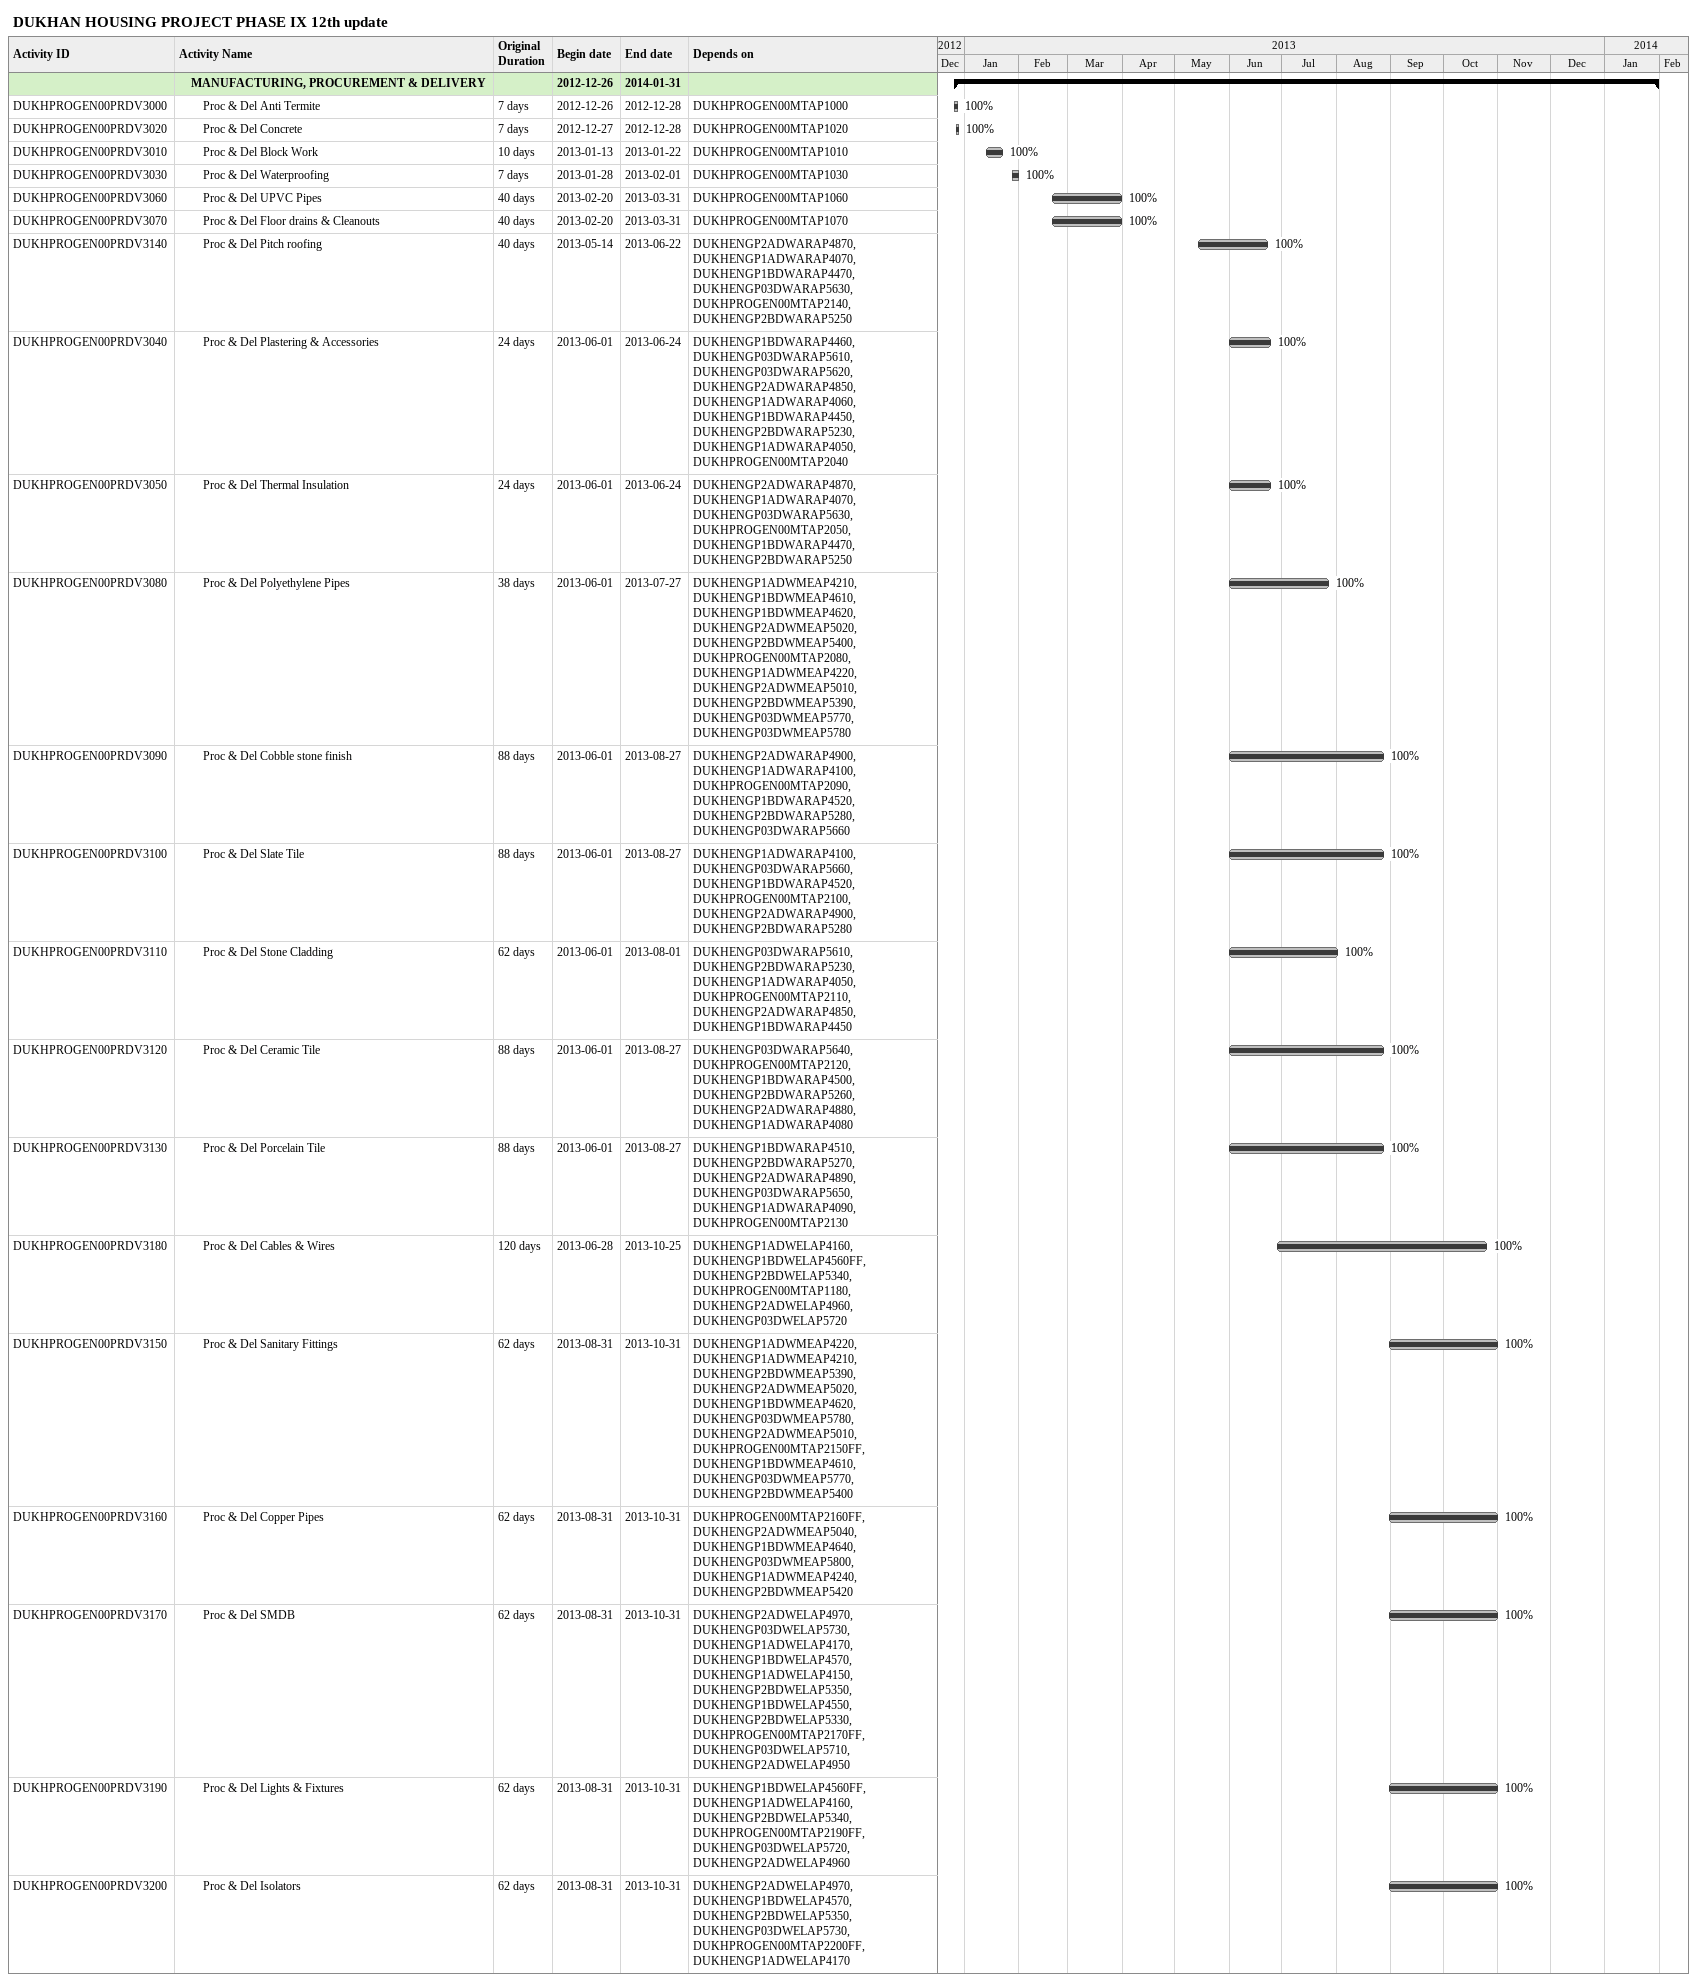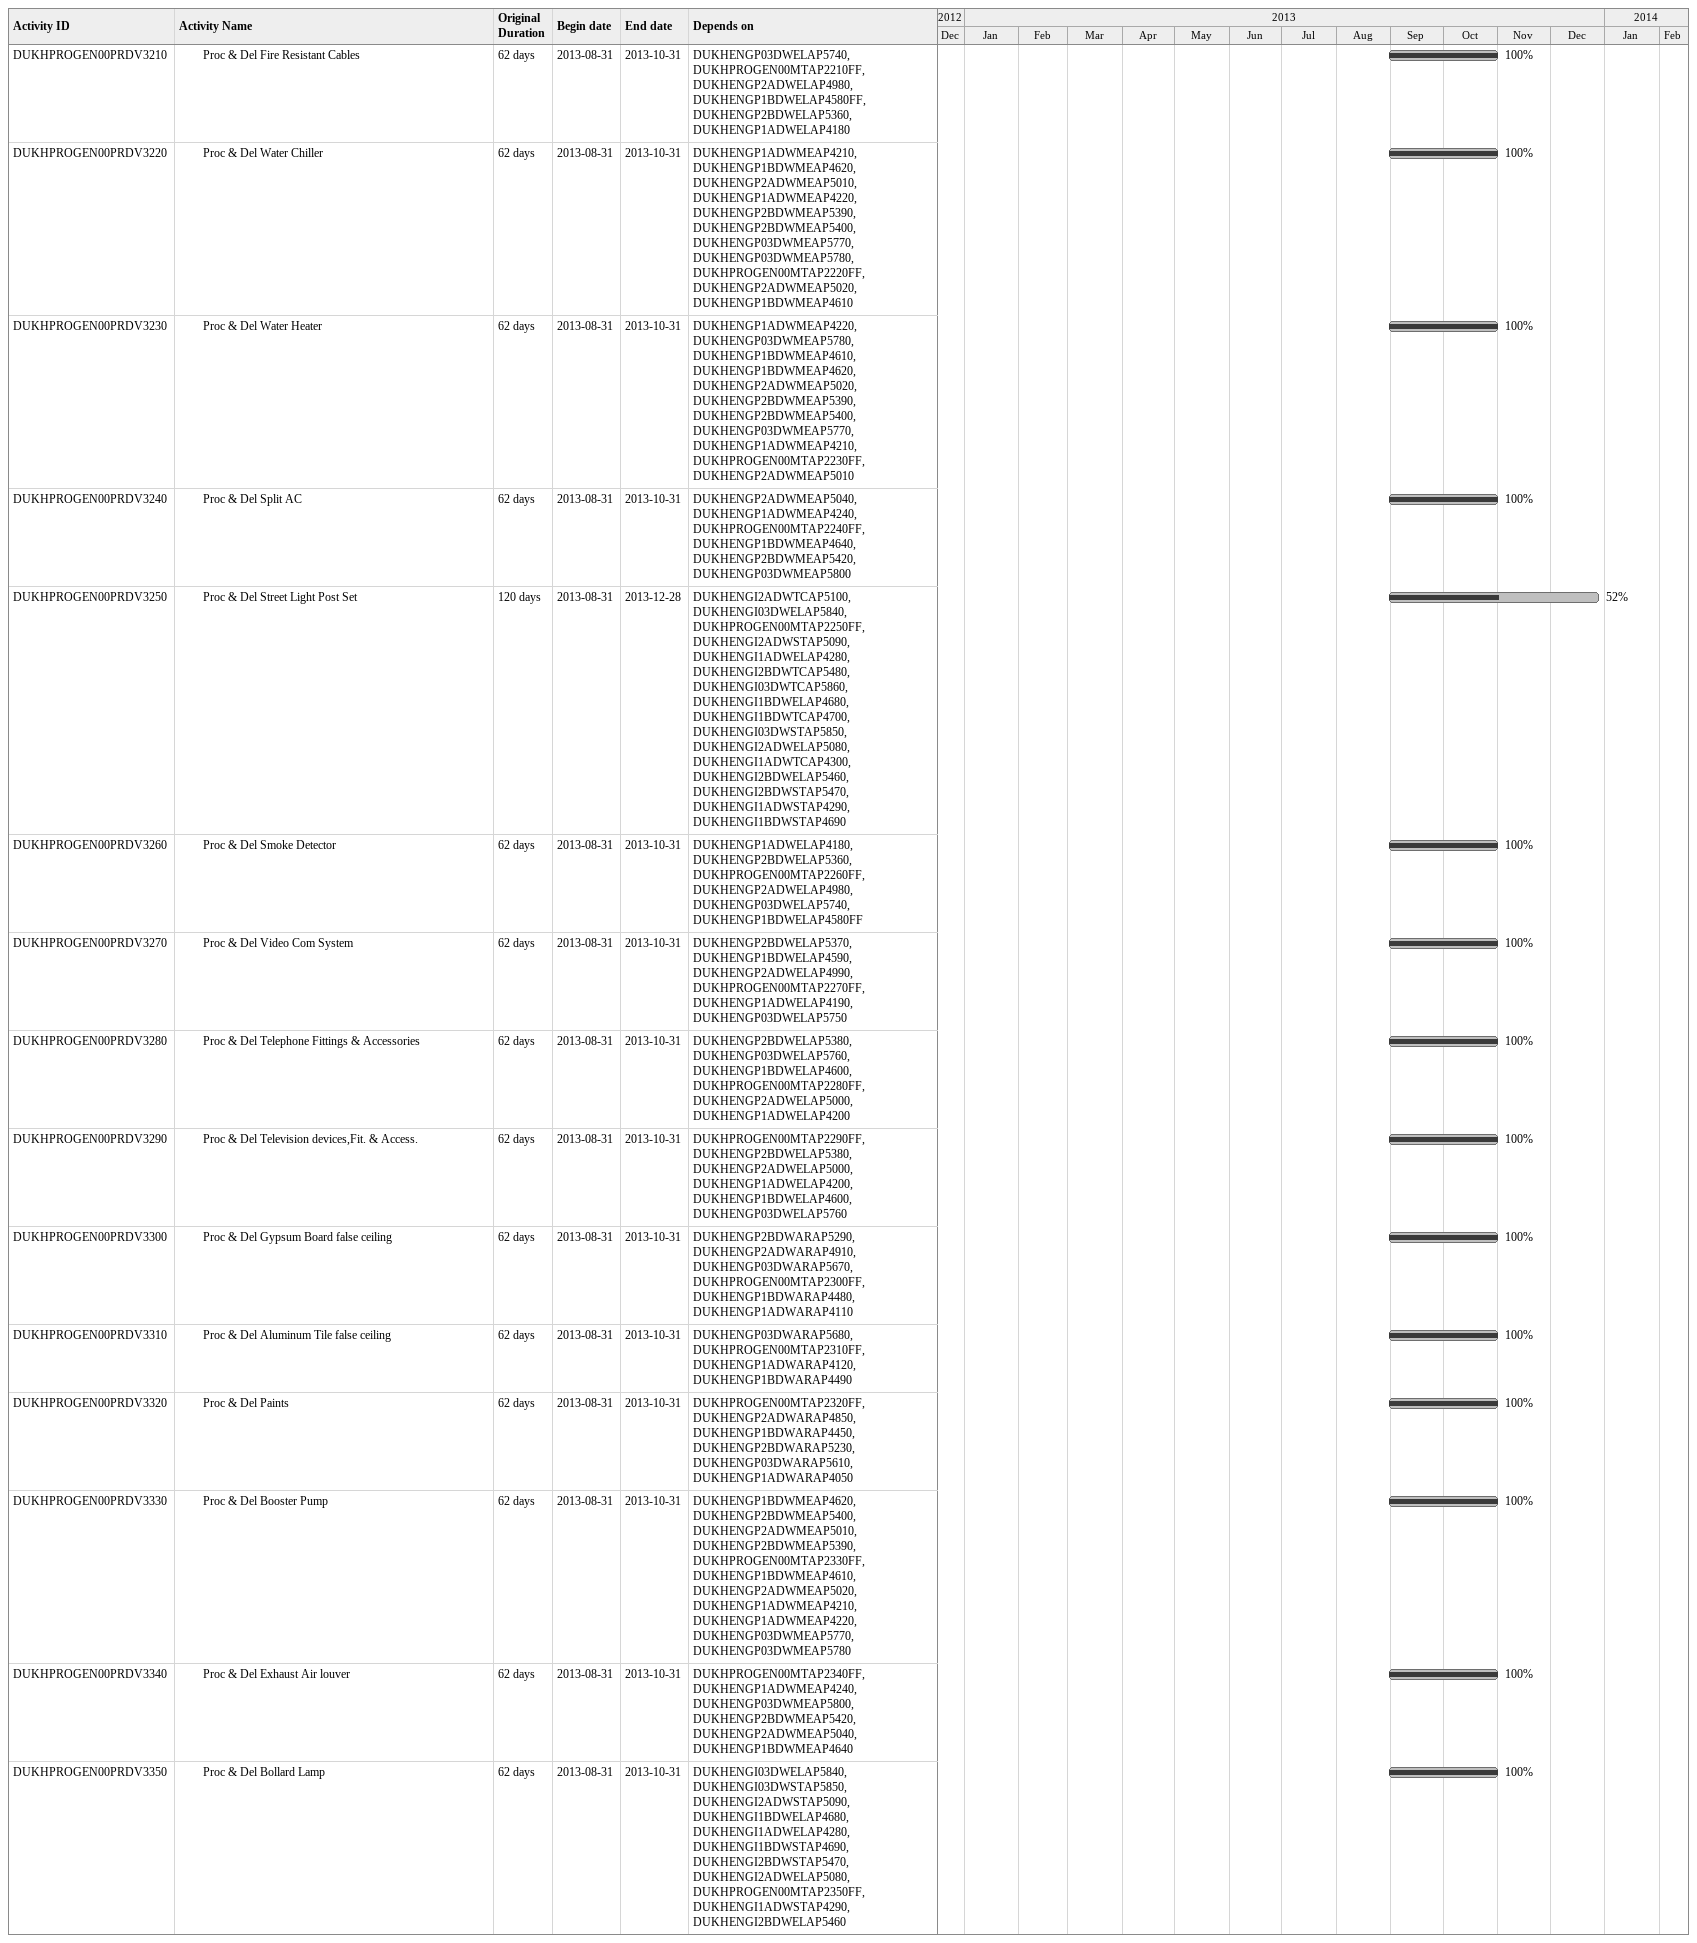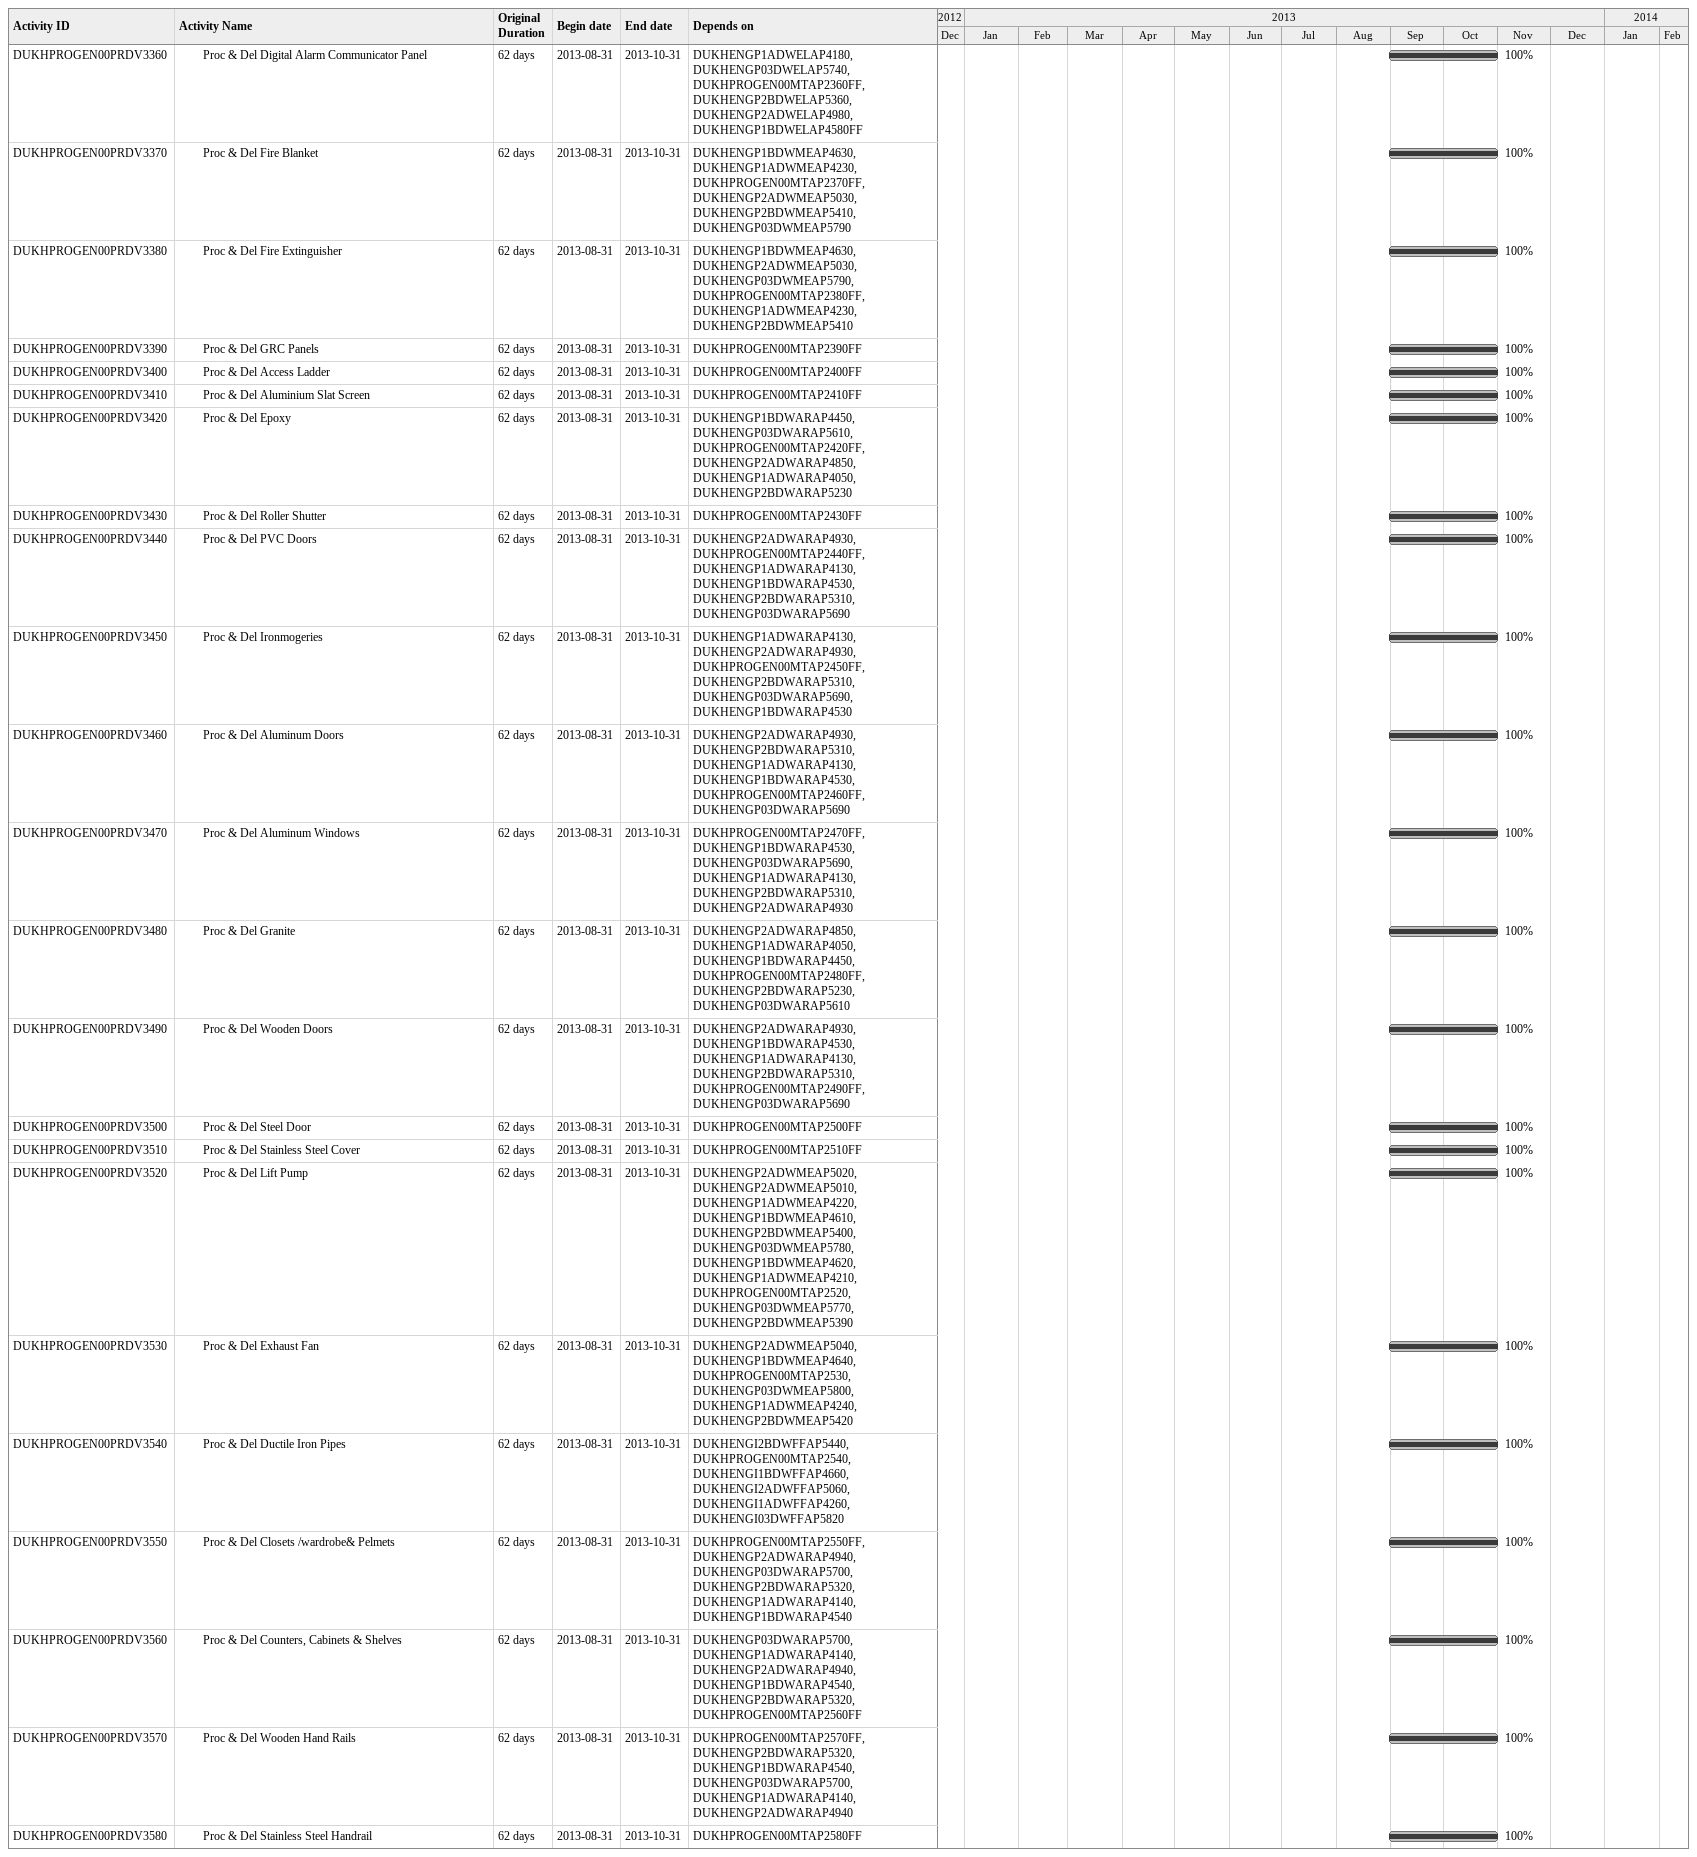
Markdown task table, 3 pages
DUKHAN HOUSING PROJECT PHASE IX 12th update

| ID | Level | Task | Original duration | Start | Finish | Predecessors | % complete |
|---|---|---|---|---|---|---|---|
|  | 2 | **MANUFACTURING, PROCUREMENT & DELIVERY** |  | 2012-12-26 | 2014-01-31 |  |  |
| DUKHPROGEN00PRDV3000 | 3 | Proc & Del Anti Termite | 7d | 2012-12-26 | 2012-12-28 | DUKHPROGEN00MTAP1000 | 100 |
| DUKHPROGEN00PRDV3020 | 3 | Proc & Del Concrete | 7d | 2012-12-27 | 2012-12-28 | DUKHPROGEN00MTAP1020 | 100 |
| DUKHPROGEN00PRDV3010 | 3 | Proc & Del Block Work | 10d | 2013-01-13 | 2013-01-22 | DUKHPROGEN00MTAP1010 | 100 |
| DUKHPROGEN00PRDV3030 | 3 | Proc & Del Waterproofing | 7d | 2013-01-28 | 2013-02-01 | DUKHPROGEN00MTAP1030 | 100 |
| DUKHPROGEN00PRDV3060 | 3 | Proc & Del UPVC Pipes | 40d | 2013-02-20 | 2013-03-31 | DUKHPROGEN00MTAP1060 | 100 |
| DUKHPROGEN00PRDV3070 | 3 | Proc & Del Floor drains & Cleanouts | 40d | 2013-02-20 | 2013-03-31 | DUKHPROGEN00MTAP1070 | 100 |
| DUKHPROGEN00PRDV3140 | 3 | Proc & Del Pitch roofing | 40d | 2013-05-14 | 2013-06-22 | DUKHENGP2ADWARAP4870, DUKHENGP1ADWARAP4070, DUKHENGP1BDWARAP4470, DUKHENGP03DWARAP5630, DUKHPROGEN00MTAP2140, DUKHENGP2BDWARAP5250 | 100 |
| DUKHPROGEN00PRDV3040 | 3 | Proc & Del Plastering & Accessories | 24d | 2013-06-01 | 2013-06-24 | DUKHENGP1BDWARAP4460, DUKHENGP03DWARAP5610, DUKHENGP03DWARAP5620, DUKHENGP2ADWARAP4850, DUKHENGP1ADWARAP4060, DUKHENGP1BDWARAP4450, DUKHENGP2BDWARAP5230, DUKHENGP1ADWARAP4050, DUKHPROGEN00MTAP2040 | 100 |
| DUKHPROGEN00PRDV3050 | 3 | Proc & Del Thermal Insulation | 24d | 2013-06-01 | 2013-06-24 | DUKHENGP2ADWARAP4870, DUKHENGP1ADWARAP4070, DUKHENGP03DWARAP5630, DUKHPROGEN00MTAP2050, DUKHENGP1BDWARAP4470, DUKHENGP2BDWARAP5250 | 100 |
| DUKHPROGEN00PRDV3080 | 3 | Proc & Del Polyethylene Pipes | 38d | 2013-06-01 | 2013-07-27 | DUKHENGP1ADWMEAP4210, DUKHENGP1BDWMEAP4610, DUKHENGP1BDWMEAP4620, DUKHENGP2ADWMEAP5020, DUKHENGP2BDWMEAP5400, DUKHPROGEN00MTAP2080, DUKHENGP1ADWMEAP4220, DUKHENGP2ADWMEAP5010, DUKHENGP2BDWMEAP5390, DUKHENGP03DWMEAP5770, DUKHENGP03DWMEAP5780 | 100 |
| DUKHPROGEN00PRDV3090 | 3 | Proc & Del Cobble stone finish | 88d | 2013-06-01 | 2013-08-27 | DUKHENGP2ADWARAP4900, DUKHENGP1ADWARAP4100, DUKHPROGEN00MTAP2090, DUKHENGP1BDWARAP4520, DUKHENGP2BDWARAP5280, DUKHENGP03DWARAP5660 | 100 |
| DUKHPROGEN00PRDV3100 | 3 | Proc & Del Slate Tile | 88d | 2013-06-01 | 2013-08-27 | DUKHENGP1ADWARAP4100, DUKHENGP03DWARAP5660, DUKHENGP1BDWARAP4520, DUKHPROGEN00MTAP2100, DUKHENGP2ADWARAP4900, DUKHENGP2BDWARAP5280 | 100 |
| DUKHPROGEN00PRDV3110 | 3 | Proc & Del Stone Cladding | 62d | 2013-06-01 | 2013-08-01 | DUKHENGP03DWARAP5610, DUKHENGP2BDWARAP5230, DUKHENGP1ADWARAP4050, DUKHPROGEN00MTAP2110, DUKHENGP2ADWARAP4850, DUKHENGP1BDWARAP4450 | 100 |
| DUKHPROGEN00PRDV3120 | 3 | Proc & Del Ceramic Tile | 88d | 2013-06-01 | 2013-08-27 | DUKHENGP03DWARAP5640, DUKHPROGEN00MTAP2120, DUKHENGP1BDWARAP4500, DUKHENGP2BDWARAP5260, DUKHENGP2ADWARAP4880, DUKHENGP1ADWARAP4080 | 100 |
| DUKHPROGEN00PRDV3130 | 3 | Proc & Del Porcelain Tile | 88d | 2013-06-01 | 2013-08-27 | DUKHENGP1BDWARAP4510, DUKHENGP2BDWARAP5270, DUKHENGP2ADWARAP4890, DUKHENGP03DWARAP5650, DUKHENGP1ADWARAP4090, DUKHPROGEN00MTAP2130 | 100 |
| DUKHPROGEN00PRDV3180 | 3 | Proc & Del Cables & Wires | 120d | 2013-06-28 | 2013-10-25 | DUKHENGP1ADWELAP4160, DUKHENGP1BDWELAP4560FF, DUKHENGP2BDWELAP5340, DUKHPROGEN00MTAP1180, DUKHENGP2ADWELAP4960, DUKHENGP03DWELAP5720 | 100 |
| DUKHPROGEN00PRDV3150 | 3 | Proc & Del Sanitary Fittings | 62d | 2013-08-31 | 2013-10-31 | DUKHENGP1ADWMEAP4220, DUKHENGP1ADWMEAP4210, DUKHENGP2BDWMEAP5390, DUKHENGP2ADWMEAP5020, DUKHENGP1BDWMEAP4620, DUKHENGP03DWMEAP5780, DUKHENGP2ADWMEAP5010, DUKHPROGEN00MTAP2150FF, DUKHENGP1BDWMEAP4610, DUKHENGP03DWMEAP5770, DUKHENGP2BDWMEAP5400 | 100 |
| DUKHPROGEN00PRDV3160 | 3 | Proc & Del Copper Pipes | 62d | 2013-08-31 | 2013-10-31 | DUKHPROGEN00MTAP2160FF, DUKHENGP2ADWMEAP5040, DUKHENGP1BDWMEAP4640, DUKHENGP03DWMEAP5800, DUKHENGP1ADWMEAP4240, DUKHENGP2BDWMEAP5420 | 100 |
| DUKHPROGEN00PRDV3170 | 3 | Proc & Del SMDB | 62d | 2013-08-31 | 2013-10-31 | DUKHENGP2ADWELAP4970, DUKHENGP03DWELAP5730, DUKHENGP1ADWELAP4170, DUKHENGP1BDWELAP4570, DUKHENGP1ADWELAP4150, DUKHENGP2BDWELAP5350, DUKHENGP1BDWELAP4550, DUKHENGP2BDWELAP5330, DUKHPROGEN00MTAP2170FF, DUKHENGP03DWELAP5710, DUKHENGP2ADWELAP4950 | 100 |
| DUKHPROGEN00PRDV3190 | 3 | Proc & Del Lights & Fixtures | 62d | 2013-08-31 | 2013-10-31 | DUKHENGP1BDWELAP4560FF, DUKHENGP1ADWELAP4160, DUKHENGP2BDWELAP5340, DUKHPROGEN00MTAP2190FF, DUKHENGP03DWELAP5720, DUKHENGP2ADWELAP4960 | 100 |
| DUKHPROGEN00PRDV3200 | 3 | Proc & Del Isolators | 62d | 2013-08-31 | 2013-10-31 | DUKHENGP2ADWELAP4970, DUKHENGP1BDWELAP4570, DUKHENGP2BDWELAP5350, DUKHENGP03DWELAP5730, DUKHPROGEN00MTAP2200FF, DUKHENGP1ADWELAP4170 | 100 |
| DUKHPROGEN00PRDV3210 | 3 | Proc & Del Fire Resistant Cables | 62d | 2013-08-31 | 2013-10-31 | DUKHENGP03DWELAP5740, DUKHPROGEN00MTAP2210FF, DUKHENGP2ADWELAP4980, DUKHENGP1BDWELAP4580FF, DUKHENGP2BDWELAP5360, DUKHENGP1ADWELAP4180 | 100 |
| DUKHPROGEN00PRDV3220 | 3 | Proc & Del Water Chiller | 62d | 2013-08-31 | 2013-10-31 | DUKHENGP1ADWMEAP4210, DUKHENGP1BDWMEAP4620, DUKHENGP2ADWMEAP5010, DUKHENGP1ADWMEAP4220, DUKHENGP2BDWMEAP5390, DUKHENGP2BDWMEAP5400, DUKHENGP03DWMEAP5770, DUKHENGP03DWMEAP5780, DUKHPROGEN00MTAP2220FF, DUKHENGP2ADWMEAP5020, DUKHENGP1BDWMEAP4610 | 100 |
| DUKHPROGEN00PRDV3230 | 3 | Proc & Del Water Heater | 62d | 2013-08-31 | 2013-10-31 | DUKHENGP1ADWMEAP4220, DUKHENGP03DWMEAP5780, DUKHENGP1BDWMEAP4610, DUKHENGP1BDWMEAP4620, DUKHENGP2ADWMEAP5020, DUKHENGP2BDWMEAP5390, DUKHENGP2BDWMEAP5400, DUKHENGP03DWMEAP5770, DUKHENGP1ADWMEAP4210, DUKHPROGEN00MTAP2230FF, DUKHENGP2ADWMEAP5010 | 100 |
| DUKHPROGEN00PRDV3240 | 3 | Proc & Del Split AC | 62d | 2013-08-31 | 2013-10-31 | DUKHENGP2ADWMEAP5040, DUKHENGP1ADWMEAP4240, DUKHPROGEN00MTAP2240FF, DUKHENGP1BDWMEAP4640, DUKHENGP2BDWMEAP5420, DUKHENGP03DWMEAP5800 | 100 |
| DUKHPROGEN00PRDV3250 | 3 | Proc & Del Street Light Post Set | 120d | 2013-08-31 | 2013-12-28 | DUKHENGI2ADWTCAP5100, DUKHENGI03DWELAP5840, DUKHPROGEN00MTAP2250FF, DUKHENGI2ADWSTAP5090, DUKHENGI1ADWELAP4280, DUKHENGI2BDWTCAP5480, DUKHENGI03DWTCAP5860, DUKHENGI1BDWELAP4680, DUKHENGI1BDWTCAP4700, DUKHENGI03DWSTAP5850, DUKHENGI2ADWELAP5080, DUKHENGI1ADWTCAP4300, DUKHENGI2BDWELAP5460, DUKHENGI2BDWSTAP5470, DUKHENGI1ADWSTAP4290, DUKHENGI1BDWSTAP4690 | 52 |
| DUKHPROGEN00PRDV3260 | 3 | Proc & Del Smoke Detector | 62d | 2013-08-31 | 2013-10-31 | DUKHENGP1ADWELAP4180, DUKHENGP2BDWELAP5360, DUKHPROGEN00MTAP2260FF, DUKHENGP2ADWELAP4980, DUKHENGP03DWELAP5740, DUKHENGP1BDWELAP4580FF | 100 |
| DUKHPROGEN00PRDV3270 | 3 | Proc & Del Video Com System | 62d | 2013-08-31 | 2013-10-31 | DUKHENGP2BDWELAP5370, DUKHENGP1BDWELAP4590, DUKHENGP2ADWELAP4990, DUKHPROGEN00MTAP2270FF, DUKHENGP1ADWELAP4190, DUKHENGP03DWELAP5750 | 100 |
| DUKHPROGEN00PRDV3280 | 3 | Proc & Del Telephone Fittings & Accessories | 62d | 2013-08-31 | 2013-10-31 | DUKHENGP2BDWELAP5380, DUKHENGP03DWELAP5760, DUKHENGP1BDWELAP4600, DUKHPROGEN00MTAP2280FF, DUKHENGP2ADWELAP5000, DUKHENGP1ADWELAP4200 | 100 |
| DUKHPROGEN00PRDV3290 | 3 | Proc & Del Television devices,Fit. & Access. | 62d | 2013-08-31 | 2013-10-31 | DUKHPROGEN00MTAP2290FF, DUKHENGP2BDWELAP5380, DUKHENGP2ADWELAP5000, DUKHENGP1ADWELAP4200, DUKHENGP1BDWELAP4600, DUKHENGP03DWELAP5760 | 100 |
| DUKHPROGEN00PRDV3300 | 3 | Proc & Del Gypsum Board false ceiling | 62d | 2013-08-31 | 2013-10-31 | DUKHENGP2BDWARAP5290, DUKHENGP2ADWARAP4910, DUKHENGP03DWARAP5670, DUKHPROGEN00MTAP2300FF, DUKHENGP1BDWARAP4480, DUKHENGP1ADWARAP4110 | 100 |
| DUKHPROGEN00PRDV3310 | 3 | Proc & Del Aluminum Tile false ceiling | 62d | 2013-08-31 | 2013-10-31 | DUKHENGP03DWARAP5680, DUKHPROGEN00MTAP2310FF, DUKHENGP1ADWARAP4120, DUKHENGP1BDWARAP4490 | 100 |
| DUKHPROGEN00PRDV3320 | 3 | Proc & Del Paints | 62d | 2013-08-31 | 2013-10-31 | DUKHPROGEN00MTAP2320FF, DUKHENGP2ADWARAP4850, DUKHENGP1BDWARAP4450, DUKHENGP2BDWARAP5230, DUKHENGP03DWARAP5610, DUKHENGP1ADWARAP4050 | 100 |
| DUKHPROGEN00PRDV3330 | 3 | Proc & Del Booster Pump | 62d | 2013-08-31 | 2013-10-31 | DUKHENGP1BDWMEAP4620, DUKHENGP2BDWMEAP5400, DUKHENGP2ADWMEAP5010, DUKHENGP2BDWMEAP5390, DUKHPROGEN00MTAP2330FF, DUKHENGP1BDWMEAP4610, DUKHENGP2ADWMEAP5020, DUKHENGP1ADWMEAP4210, DUKHENGP1ADWMEAP4220, DUKHENGP03DWMEAP5770, DUKHENGP03DWMEAP5780 | 100 |
| DUKHPROGEN00PRDV3340 | 3 | Proc & Del Exhaust Air louver | 62d | 2013-08-31 | 2013-10-31 | DUKHPROGEN00MTAP2340FF, DUKHENGP1ADWMEAP4240, DUKHENGP03DWMEAP5800, DUKHENGP2BDWMEAP5420, DUKHENGP2ADWMEAP5040, DUKHENGP1BDWMEAP4640 | 100 |
| DUKHPROGEN00PRDV3350 | 3 | Proc & Del Bollard Lamp | 62d | 2013-08-31 | 2013-10-31 | DUKHENGI03DWELAP5840, DUKHENGI03DWSTAP5850, DUKHENGI2ADWSTAP5090, DUKHENGI1BDWELAP4680, DUKHENGI1ADWELAP4280, DUKHENGI1BDWSTAP4690, DUKHENGI2BDWSTAP5470, DUKHENGI2ADWELAP5080, DUKHPROGEN00MTAP2350FF, DUKHENGI1ADWSTAP4290, DUKHENGI2BDWELAP5460 | 100 |
| DUKHPROGEN00PRDV3360 | 3 | Proc & Del Digital Alarm Communicator Panel | 62d | 2013-08-31 | 2013-10-31 | DUKHENGP1ADWELAP4180, DUKHENGP03DWELAP5740, DUKHPROGEN00MTAP2360FF, DUKHENGP2BDWELAP5360, DUKHENGP2ADWELAP4980, DUKHENGP1BDWELAP4580FF | 100 |
| DUKHPROGEN00PRDV3370 | 3 | Proc & Del Fire Blanket | 62d | 2013-08-31 | 2013-10-31 | DUKHENGP1BDWMEAP4630, DUKHENGP1ADWMEAP4230, DUKHPROGEN00MTAP2370FF, DUKHENGP2ADWMEAP5030, DUKHENGP2BDWMEAP5410, DUKHENGP03DWMEAP5790 | 100 |
| DUKHPROGEN00PRDV3380 | 3 | Proc & Del Fire Extinguisher | 62d | 2013-08-31 | 2013-10-31 | DUKHENGP1BDWMEAP4630, DUKHENGP2ADWMEAP5030, DUKHENGP03DWMEAP5790, DUKHPROGEN00MTAP2380FF, DUKHENGP1ADWMEAP4230, DUKHENGP2BDWMEAP5410 | 100 |
| DUKHPROGEN00PRDV3390 | 3 | Proc & Del GRC Panels | 62d | 2013-08-31 | 2013-10-31 | DUKHPROGEN00MTAP2390FF | 100 |
| DUKHPROGEN00PRDV3400 | 3 | Proc & Del Access Ladder | 62d | 2013-08-31 | 2013-10-31 | DUKHPROGEN00MTAP2400FF | 100 |
| DUKHPROGEN00PRDV3410 | 3 | Proc & Del Aluminium Slat Screen | 62d | 2013-08-31 | 2013-10-31 | DUKHPROGEN00MTAP2410FF | 100 |
| DUKHPROGEN00PRDV3420 | 3 | Proc & Del Epoxy | 62d | 2013-08-31 | 2013-10-31 | DUKHENGP1BDWARAP4450, DUKHENGP03DWARAP5610, DUKHPROGEN00MTAP2420FF, DUKHENGP2ADWARAP4850, DUKHENGP1ADWARAP4050, DUKHENGP2BDWARAP5230 | 100 |
| DUKHPROGEN00PRDV3430 | 3 | Proc & Del Roller Shutter | 62d | 2013-08-31 | 2013-10-31 | DUKHPROGEN00MTAP2430FF | 100 |
| DUKHPROGEN00PRDV3440 | 3 | Proc & Del PVC Doors | 62d | 2013-08-31 | 2013-10-31 | DUKHENGP2ADWARAP4930, DUKHPROGEN00MTAP2440FF, DUKHENGP1ADWARAP4130, DUKHENGP1BDWARAP4530, DUKHENGP2BDWARAP5310, DUKHENGP03DWARAP5690 | 100 |
| DUKHPROGEN00PRDV3450 | 3 | Proc & Del Ironmogeries | 62d | 2013-08-31 | 2013-10-31 | DUKHENGP1ADWARAP4130, DUKHENGP2ADWARAP4930, DUKHPROGEN00MTAP2450FF, DUKHENGP2BDWARAP5310, DUKHENGP03DWARAP5690, DUKHENGP1BDWARAP4530 | 100 |
| DUKHPROGEN00PRDV3460 | 3 | Proc & Del Aluminum Doors | 62d | 2013-08-31 | 2013-10-31 | DUKHENGP2ADWARAP4930, DUKHENGP2BDWARAP5310, DUKHENGP1ADWARAP4130, DUKHENGP1BDWARAP4530, DUKHPROGEN00MTAP2460FF, DUKHENGP03DWARAP5690 | 100 |
| DUKHPROGEN00PRDV3470 | 3 | Proc & Del Aluminum Windows | 62d | 2013-08-31 | 2013-10-31 | DUKHPROGEN00MTAP2470FF, DUKHENGP1BDWARAP4530, DUKHENGP03DWARAP5690, DUKHENGP1ADWARAP4130, DUKHENGP2BDWARAP5310, DUKHENGP2ADWARAP4930 | 100 |
| DUKHPROGEN00PRDV3480 | 3 | Proc & Del Granite | 62d | 2013-08-31 | 2013-10-31 | DUKHENGP2ADWARAP4850, DUKHENGP1ADWARAP4050, DUKHENGP1BDWARAP4450, DUKHPROGEN00MTAP2480FF, DUKHENGP2BDWARAP5230, DUKHENGP03DWARAP5610 | 100 |
| DUKHPROGEN00PRDV3490 | 3 | Proc & Del Wooden Doors | 62d | 2013-08-31 | 2013-10-31 | DUKHENGP2ADWARAP4930, DUKHENGP1BDWARAP4530, DUKHENGP1ADWARAP4130, DUKHENGP2BDWARAP5310, DUKHPROGEN00MTAP2490FF, DUKHENGP03DWARAP5690 | 100 |
| DUKHPROGEN00PRDV3500 | 3 | Proc & Del Steel Door | 62d | 2013-08-31 | 2013-10-31 | DUKHPROGEN00MTAP2500FF | 100 |
| DUKHPROGEN00PRDV3510 | 3 | Proc & Del Stainless Steel Cover | 62d | 2013-08-31 | 2013-10-31 | DUKHPROGEN00MTAP2510FF | 100 |
| DUKHPROGEN00PRDV3520 | 3 | Proc & Del Lift Pump | 62d | 2013-08-31 | 2013-10-31 | DUKHENGP2ADWMEAP5020, DUKHENGP2ADWMEAP5010, DUKHENGP1ADWMEAP4220, DUKHENGP1BDWMEAP4610, DUKHENGP2BDWMEAP5400, DUKHENGP03DWMEAP5780, DUKHENGP1BDWMEAP4620, DUKHENGP1ADWMEAP4210, DUKHPROGEN00MTAP2520, DUKHENGP03DWMEAP5770, DUKHENGP2BDWMEAP5390 | 100 |
| DUKHPROGEN00PRDV3530 | 3 | Proc & Del Exhaust Fan | 62d | 2013-08-31 | 2013-10-31 | DUKHENGP2ADWMEAP5040, DUKHENGP1BDWMEAP4640, DUKHPROGEN00MTAP2530, DUKHENGP03DWMEAP5800, DUKHENGP1ADWMEAP4240, DUKHENGP2BDWMEAP5420 | 100 |
| DUKHPROGEN00PRDV3540 | 3 | Proc & Del Ductile Iron Pipes | 62d | 2013-08-31 | 2013-10-31 | DUKHENGI2BDWFFAP5440, DUKHPROGEN00MTAP2540, DUKHENGI1BDWFFAP4660, DUKHENGI2ADWFFAP5060, DUKHENGI1ADWFFAP4260, DUKHENGI03DWFFAP5820 | 100 |
| DUKHPROGEN00PRDV3550 | 3 | Proc & Del Closets /wardrobe& Pelmets | 62d | 2013-08-31 | 2013-10-31 | DUKHPROGEN00MTAP2550FF, DUKHENGP2ADWARAP4940, DUKHENGP03DWARAP5700, DUKHENGP2BDWARAP5320, DUKHENGP1ADWARAP4140, DUKHENGP1BDWARAP4540 | 100 |
| DUKHPROGEN00PRDV3560 | 3 | Proc & Del Counters, Cabinets & Shelves | 62d | 2013-08-31 | 2013-10-31 | DUKHENGP03DWARAP5700, DUKHENGP1ADWARAP4140, DUKHENGP2ADWARAP4940, DUKHENGP1BDWARAP4540, DUKHENGP2BDWARAP5320, DUKHPROGEN00MTAP2560FF | 100 |
| DUKHPROGEN00PRDV3570 | 3 | Proc & Del Wooden Hand Rails | 62d | 2013-08-31 | 2013-10-31 | DUKHPROGEN00MTAP2570FF, DUKHENGP2BDWARAP5320, DUKHENGP1BDWARAP4540, DUKHENGP03DWARAP5700, DUKHENGP1ADWARAP4140, DUKHENGP2ADWARAP4940 | 100 |
| DUKHPROGEN00PRDV3580 | 3 | Proc & Del Stainless Steel Handrail | 62d | 2013-08-31 | 2013-10-31 | DUKHPROGEN00MTAP2580FF | 100 |
